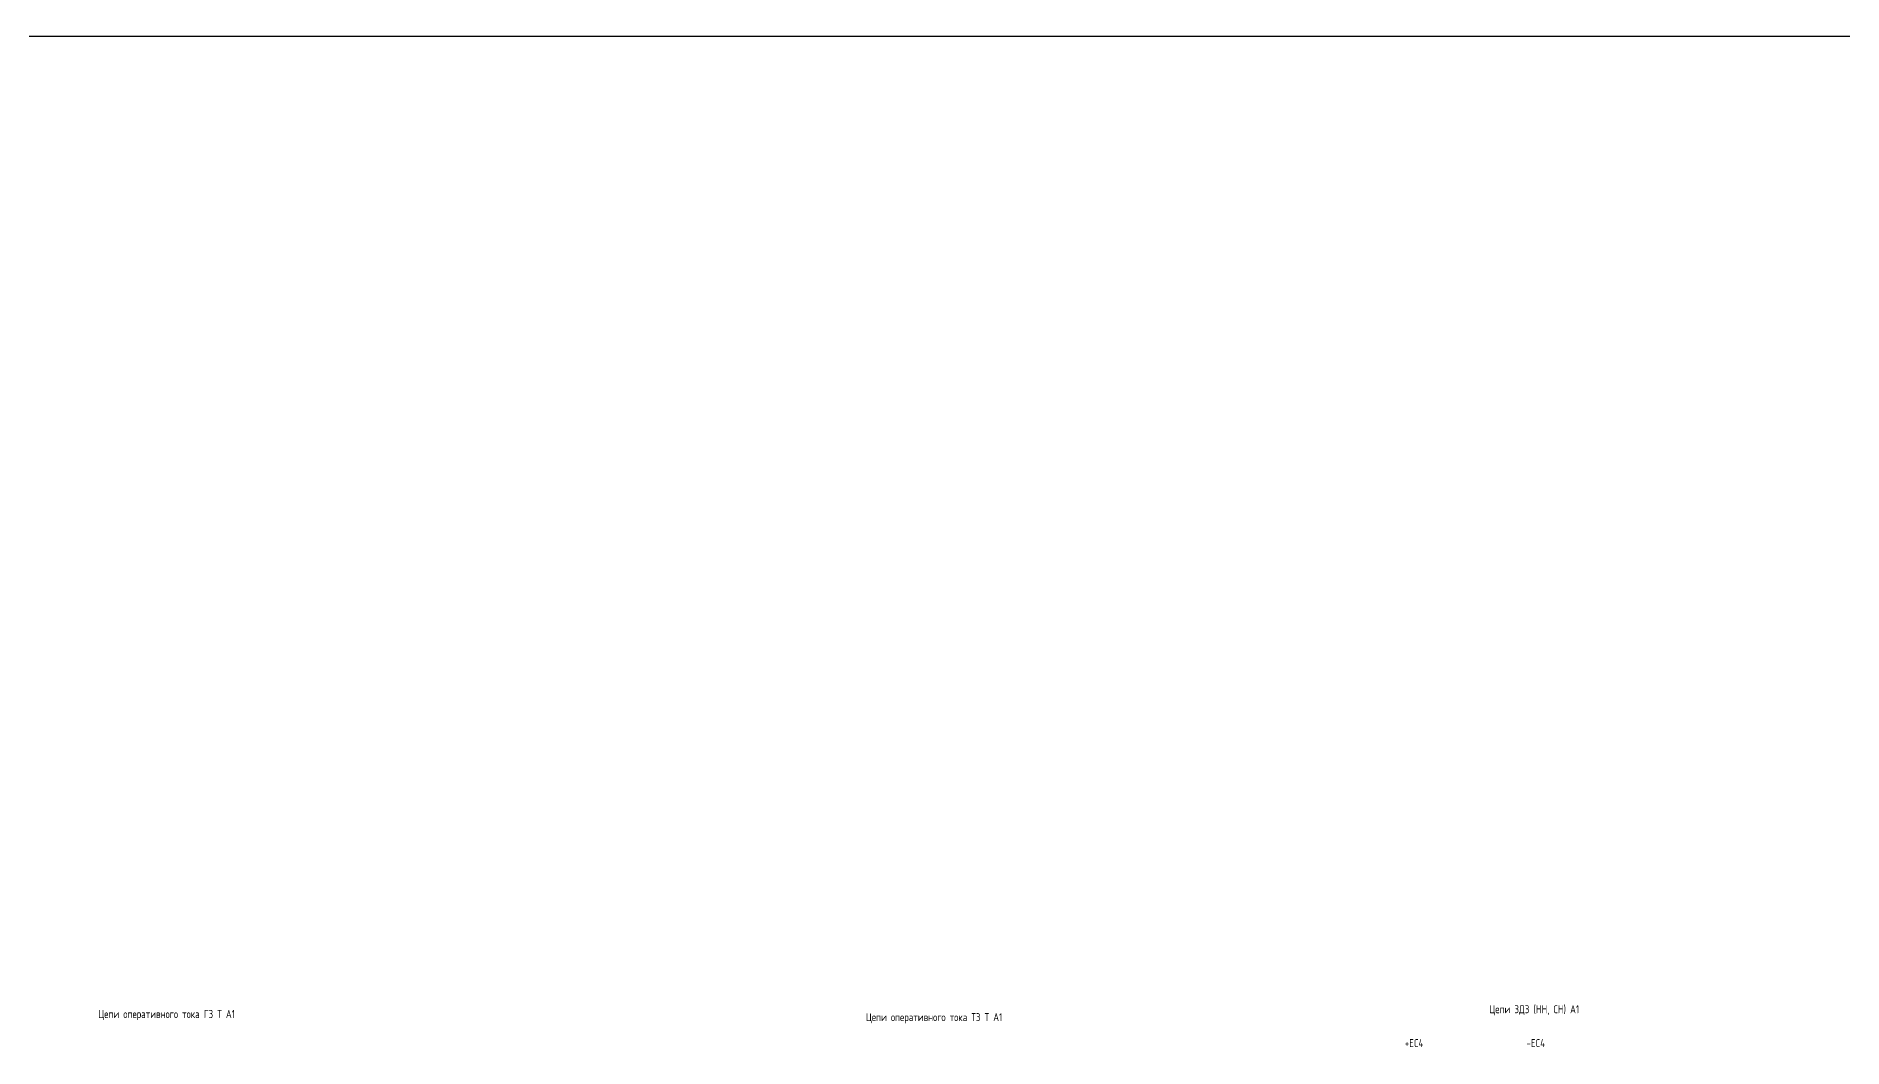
# Model space of a CAD drawing. Header units: millimetres. Extents: x -1533 to 5846, y -90 to 586.
# Drawn here: x 1108 to 1672, y 270 to 586 of the extents above; entities that cross this region are included whole.
import ezdxf

# ---------------------------------------------------------------- set-up
doc = ezdxf.new("R2010")
doc.units = ezdxf.units.MM
doc.styles.add('Gost_type_A', font='GOST_A.TTF')

msp = doc.modelspace()

# ---------------------------------------------------------------- linework, layer by layer
msp.add_lwpolyline([(-1533, 586), (5845.64, 586), (5845.64, -90), (-1533, -90)], close=True)

# ---------------------------------------------------------------- texts
at = {"char_height": 2.5, "attachment_point": 5, "line_spacing_factor": 0.9, "style": 'Gost_type_A'}
for s, insert, width in [('Цепи ЗДЗ (НН, СН) А1', (1575.49, 281.5), 145), ('Цепи оперативного тока ГЗ Т А1', (1148.25, 280), 197.5)]:
    msp.add_mtext(s, dxfattribs=dict(at, insert=insert, width=width))
at = {"lineweight": 25, "insert": (1388, 279.02), "char_height": 2.5, "width": 145, "attachment_point": 5, "line_spacing_factor": 0.9, "style": 'Gost_type_A'}
msp.add_mtext('Цепи оперативного тока ТЗ Т А1', dxfattribs=at)
at = {"char_height": 2.5, "width": 10, "attachment_point": 8, "style": 'Gost_type_A'}
for s, insert in [('+EC4', (1537.99, 270)), ('-EC4', (1575.99, 270))]:
    msp.add_mtext(s, dxfattribs=dict(at, insert=insert))

doc.saveas('drawing.dxf')
